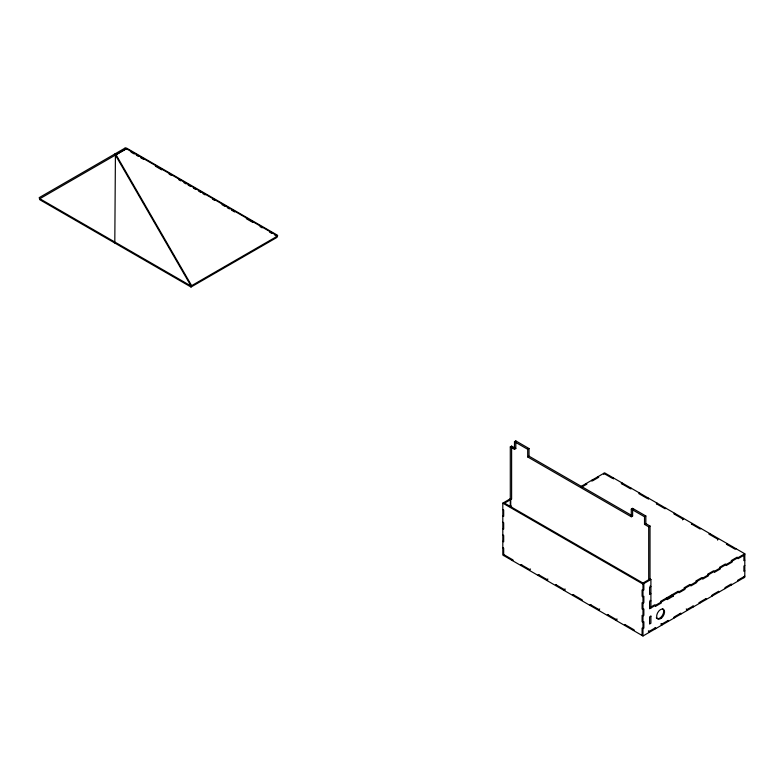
<?xml version="1.0" encoding="UTF-8"?>
<svg xmlns="http://www.w3.org/2000/svg" width="784" height="784" viewBox="0 0 784 784"><rect width="100%" height="100%" fill="white"/><g stroke="black" fill="none" stroke-linecap="round" stroke-linejoin="round"><path stroke-width="1.18" d="M114.797 243.03L115.424 154.35M125.156 148.009L125.763 149.078L125.156 148.019L39.2 197.646L39.827 199.744L191.022 287.032L276.977 237.405L277.605 235.308L126.4 148.009L125.783 149.097L115.424 155.075M515.803 440.912L515.803 448.546L514.48 449.31L514.48 441.676L515.803 440.912L529.024 448.546L529.024 456.18L632.619 515.99L632.619 508.355L631.296 509.12L631.296 516.754L632.619 515.99M581.14 486.413L604.621 472.85L744.8 553.778L744.8 577.2L642.978 635.991L502.799 555.052L502.799 503.142L510.727 498.555L510.727 505.68L511.609 506.19L510.296 506.954L510.296 446.89L511.609 446.125L515.803 448.546M514.48 441.676L527.701 449.31L529.024 448.546M527.701 449.31L527.701 456.945L529.024 456.18M504.563 503.142L511.609 499.065L511.609 446.125M581.042 487.491L586.932 484.081L586.05 483.571L586.05 484.59M513.216 560.05L512.334 560.56L512.334 559.541L503.681 554.543M639.666 493.087L638.784 493.597L647.545 498.653L648.427 498.144L648.427 499.163M521.86 565.048L520.978 565.558L520.978 564.539L529.631 569.527L530.513 569.017M539.167 575.035L538.285 575.544L538.285 574.525L546.928 579.523L547.81 579.013M631.296 509.12L644.517 516.754L645.84 515.99L645.84 523.624L650.024 526.044L650.024 578.974L642.978 583.051M665.949 508.257L665.067 508.767L656.306 503.71L657.188 503.201L657.188 504.22M547.81 580.033L546.928 580.542L546.928 579.523M644.517 516.754L644.517 524.388L645.84 523.624M644.517 524.388L648.701 526.809L650.024 526.044M556.464 585.021L555.582 585.53L555.582 584.511L564.235 589.509L565.117 589M674.71 514.333L674.71 513.314L673.828 513.824L682.59 518.881L683.472 518.381L683.472 519.39M565.117 590.019L564.235 590.528L564.235 589.509M573.77 595.017L572.888 595.517L572.888 594.507L581.532 599.495L581.532 600.515L582.414 600.005M700.994 528.494L700.112 529.004L691.351 523.947L692.233 523.438L692.233 524.457M591.067 605.003L590.185 605.513L590.185 604.493L598.839 609.491L599.721 608.982M709.755 534.57L709.755 533.551L708.873 534.061L717.634 539.118L718.516 538.608M502.799 503.142L642.978 584.07L650.906 579.484L650.906 607.992L650.024 607.482L654.601 604.846L655.483 605.346L655.483 606.365L661.373 602.965L661.373 601.945L660.5 601.436L678.18 591.224L679.062 591.734L679.062 592.753L684.961 589.352L684.961 588.333L684.079 587.824L689.979 584.423L690.861 584.923L690.861 585.942L696.751 582.541L696.751 581.522L695.869 581.013L701.768 577.612L702.65 578.122L702.65 579.141L708.54 575.73L708.54 574.711L707.658 574.211L713.558 570.801L714.44 571.311L714.44 572.33L720.339 568.929L720.339 567.91L719.457 567.4L725.347 563.99L726.229 564.5L726.229 565.519L732.129 562.118L732.129 561.099L731.247 560.589L737.136 557.189L738.018 557.698L738.018 558.718L744.8 554.798M608.374 614.989L607.492 615.499L607.492 614.48L616.136 619.478L617.018 618.968M736.039 548.722L735.157 549.231L726.396 544.174L727.278 543.665L727.278 544.684M617.018 619.987L616.136 620.497L616.136 619.478M744.8 553.778L673.172 595.134L673.172 596.154L672.29 595.644L649.583 608.756L649.583 601.632L650.906 600.867L650.024 600.358M666.39 599.054L667.272 599.564L673.172 596.154M744.8 560.148L743.918 560.658L743.918 555.307M744.8 565.489L743.918 565.999L743.918 571.34L744.8 570.83M634.325 629.973L633.443 630.483L633.443 629.464L624.789 624.466L624.789 625.485M648.397 630.816L649.279 631.326L655.591 627.68L655.591 628.699L654.709 628.19M661.02 623.535L661.902 624.044L668.213 620.399L668.213 621.418M686.255 608.962L687.137 609.472L693.448 605.826L693.448 606.845L692.566 606.336M744.8 576.181L737.607 580.327L737.607 581.346M131.065 152.145L134.24 153.978M136.357 155.203L138.464 156.418M140.581 157.643L143.756 159.475M155.389 166.188L161.729 169.854M169.128 174.126L171.245 175.342M178.644 179.614L180.761 180.839M183.936 182.672L186.043 183.887M188.16 185.112L190.277 186.327M193.452 188.16L195.559 189.385M198.734 191.218L200.851 192.433M202.968 193.658L205.075 194.873M212.484 199.146L214.591 200.371M221.999 204.644L225.165 206.476M227.282 207.701L229.398 208.916M231.515 210.141L234.681 211.974M246.313 218.687L252.664 222.342M260.063 226.625L262.179 227.84M269.578 232.113L271.695 233.338M274.861 235.171L276.977 236.386M597.849 476.77L598.731 477.28L592.831 480.68L591.949 480.171L591.949 481.19M632.619 508.355L645.84 515.99M510.296 446.89L514.48 449.31M527.701 456.945L631.296 516.754M730.423 584.482L731.296 584.991L731.296 583.972L724.994 587.618L724.994 588.637M711.49 595.409L712.372 595.918L712.372 594.899L718.683 591.254L718.683 592.273M698.877 602.69L699.759 603.2L699.759 602.19L706.061 598.545L706.061 599.564M650.024 578.974L650.906 579.484M509.414 499.32L510.296 499.829M673.172 595.134L672.29 594.635L672.29 595.644M650.024 586.109L650.906 586.608L649.583 587.373L649.583 594.507L650.906 593.743L650.024 593.233M503.681 502.632L643.86 583.561L643.86 589.921L642.978 590.43L642.096 589.921L642.096 596.281L642.978 596.791L643.86 596.281L643.86 602.651L642.978 603.151L642.096 602.651L642.096 609.011L642.978 609.521L643.86 609.011L643.86 615.371L642.978 615.881L642.096 615.371L642.096 621.732L642.978 622.241L643.86 621.732L643.86 628.092L642.978 628.601L642.096 628.092L642.096 635.481M666.39 598.035L667.272 598.545L667.272 599.564M502.799 509.502L503.681 510.012L503.681 516.372L502.799 515.862M679.944 613.627L680.826 614.127L680.826 613.117L674.514 616.753L674.514 617.772L673.642 617.263M502.799 522.222L503.681 522.732L503.681 529.092L502.799 528.592M661.02 624.554L661.902 625.054L661.902 624.044M502.799 534.953L503.681 535.462L503.681 541.822L502.799 541.313M502.799 547.673L503.681 548.183L503.681 555.562M648.397 631.835L649.279 632.345L649.279 631.326M191.639 285.65L116.042 154.713L114.797 153.997L191.022 286.013L191.022 287.032M743.918 576.691L743.918 577.71M717.634 539.118L717.634 540.137M687.137 609.472L687.137 610.491M682.59 518.881L682.59 519.9M648.701 526.809L648.701 579.739M642.978 584.07L642.978 635.991M630.904 489.049L630.904 488.03L630.022 488.54L621.261 483.483L622.143 482.973L622.143 483.983M613.382 478.926L613.382 477.907L612.5 478.416L603.739 473.36L603.739 474.379M598.839 609.491L598.839 610.501M529.631 569.527L529.631 570.546M662.529 608.737A5.615 3.244 -60 0 1 662.137 615.832A5.615 3.244 -60 0 1 656.286 617.861M126.4 148.735L39.827 198.724L191.022 286.013L277.605 236.023L126.4 148.735M650.906 616.136L649.583 616.9L649.583 624.025L650.906 623.26L650.906 616.136M661.627 617.929A5.615 3.244 -60 0 0 663.411 609.237A5.615 3.244 -60 0 0 656.776 615.126A5.615 3.244 -60 0 0 661.627 617.929"/></g></svg>
